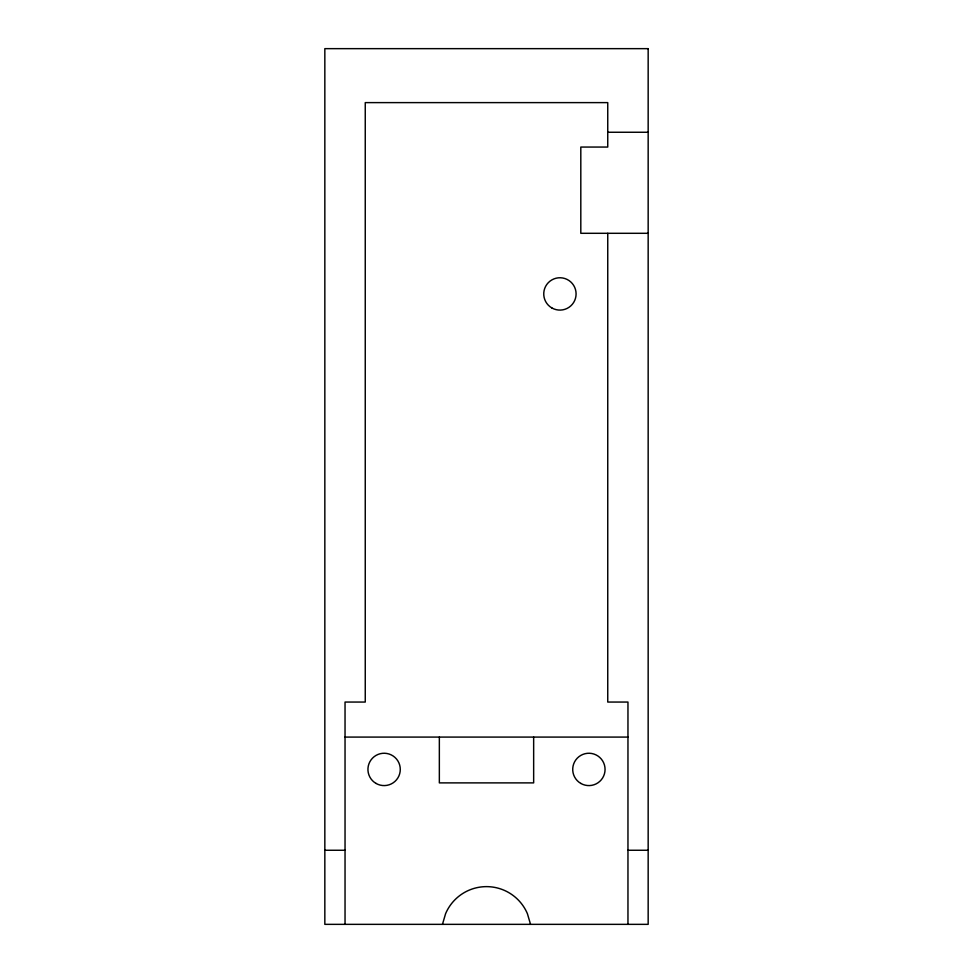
<?xml version="1.0" encoding="UTF-8"?>
<svg xmlns="http://www.w3.org/2000/svg" width="973" height="973" viewBox="0 0 973 973"><rect width="100%" height="100%" fill="white"/><g stroke="black" fill="none" stroke-linecap="round" stroke-linejoin="round"><path stroke-width="1.46" d="M442.46 924.35L445.598 913.671A44.454 44.454 0 0 1 527.402 913.671L530.54 924.35M607.748 132.255L648.164 132.255M648.164 233.301L580.808 233.301L580.808 147.057L607.748 147.057L607.748 102.615L365.252 102.615L365.252 702.056L345.038 702.056L345.038 924.35M345.038 737.084L627.962 737.084M324.836 850.256L345.038 850.256M627.962 850.256L648.164 850.256M627.962 924.35L627.962 702.056L607.748 702.056L607.748 233.301M533.654 737.084L533.654 782.888L439.346 782.888L439.346 737.084M648.164 48.65L324.836 48.65L324.836 924.35L648.164 924.35L648.164 48.65M580.808 783.423A16.164 16.164 0 0 0 605.06 769.424A16.164 16.164 0 0 0 580.808 755.413A16.164 16.164 0 0 0 580.808 783.423M376.028 783.423A16.164 16.164 0 0 0 400.28 769.424A16.164 16.164 0 0 0 376.028 755.413A16.164 16.164 0 0 0 376.028 783.423M551.837 307.93A16.164 16.164 0 0 0 576.089 293.919A16.164 16.164 0 0 0 551.837 279.92A16.164 16.164 0 0 0 551.837 307.93"/></g></svg>
